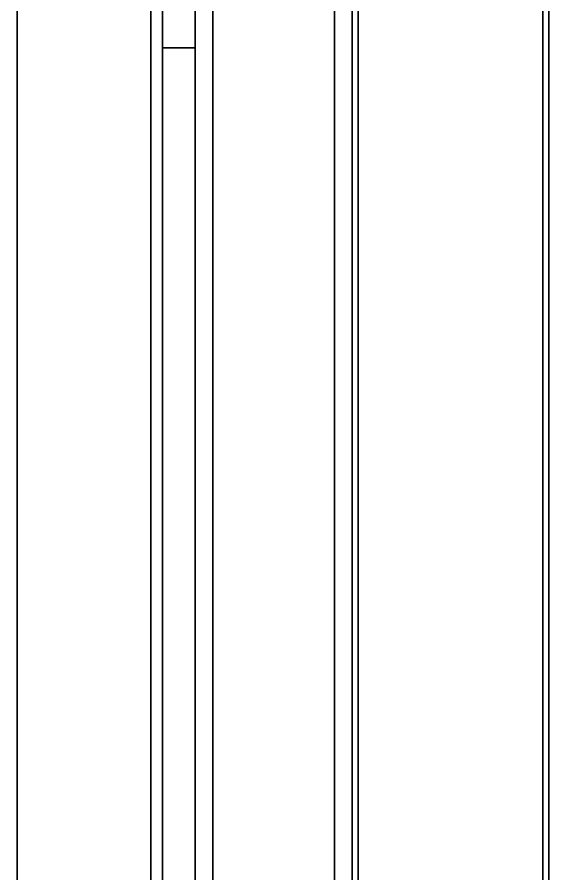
# Model space of a CAD drawing. Header units: millimetres. Extents: x 32496 to 166256, y 3504 to 23939.
# Drawn here: x 97303.3 to 97573.8, y 21918.6 to 22354.6 of the extents above; entities that cross this region are included whole.
import ezdxf

# ---------------------------------------------------------------- set-up
doc = ezdxf.new("R2010")
doc.units = ezdxf.units.MM
doc.layers.get('0').update_dxf_attribs({"lineweight": 35})

# ---------------------------------------------------------------- blocks, each defined once
blk = doc.blocks.new('8-1250')
at = {"linetype": 'Continuous'}
for p, q in [((-2498.13, -34671.29), (-2498.13, -32152.29)), ((-2489.13, -32152.29), (-2489.13, -34671.29)), ((-2486.13, -32152.29), (-2486.13, -34671.29)), ((-2392.13, -32152.29), (-2392.13, -34671.29)), ((-2389.13, -32152.29), (-2389.13, -34671.29)), ((-2659.63, -33033.17), (-2659.63, -32390.41)), ((-2591.63, -32399.29), (-2591.63, -33024.29)), ((-2585.63, -33024.29), (-2585.63, -32399.29)), ((-2569.13, -33024.29), (-2569.13, -32399.29)), ((-2560.13, -33024.29), (-2560.13, -32399.29)), ((-2569.13, -32421.29), (-2585.63, -32421.29))]:
    blk.add_line(p, q, dxfattribs=at)

msp = doc.modelspace()

# ---------------------------------------------------------------- block references
at = {"color": 6}
msp.add_blockref('8-1250', (99962.893, 54760.291), dxfattribs=at)

doc.saveas('drawing.dxf')
